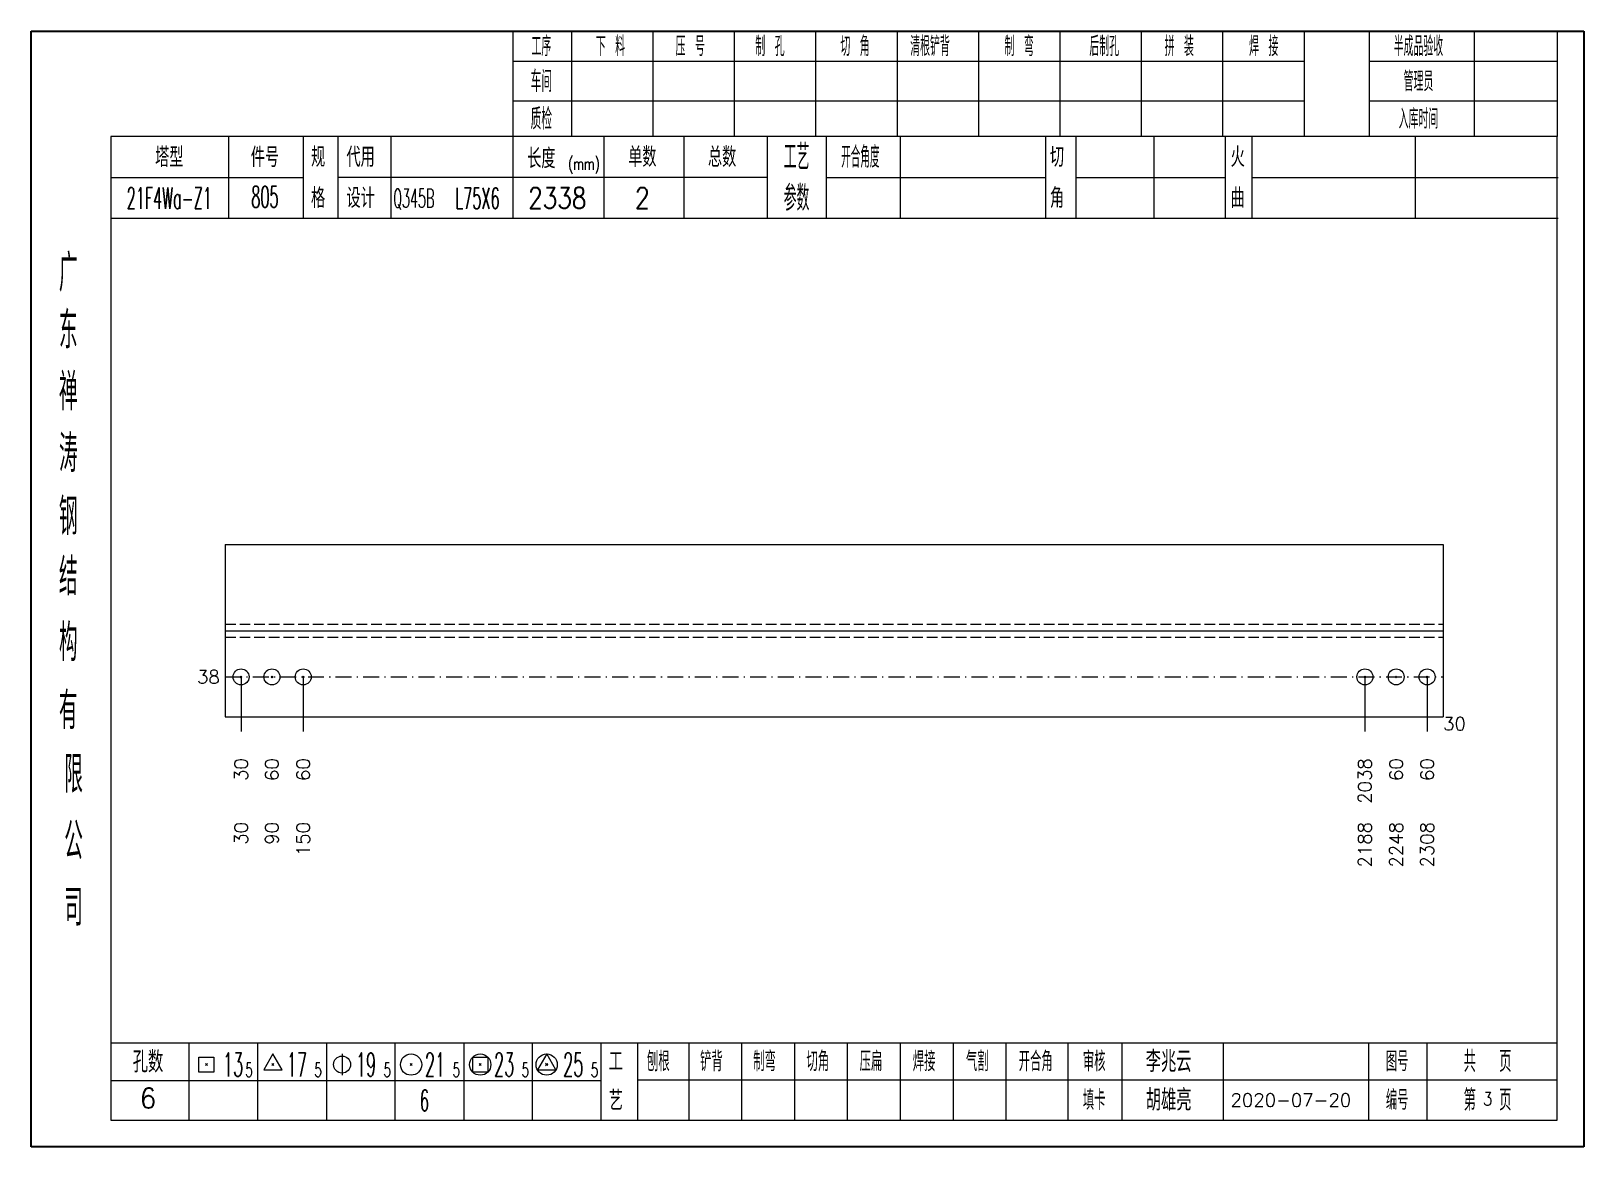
# Model space of a CAD drawing. Extents: x 1310 to 15542, y -76 to 8381.
# Drawn here: x 2140.7 to 2432.8, y 933.9 to 1143.8 of the extents above; entities that cross this region are included whole.
import ezdxf
from ezdxf.enums import TextEntityAlignment as Align

# ---------------------------------------------------------------- set-up
doc = ezdxf.new("R2010")
doc.units = 0
doc.header["$MEASUREMENT"] = 0
doc.linetypes.add('一点画线', pattern=[5.2, 3, -1, 0.2, -1])
doc.linetypes.add('虚线', pattern=[2.75, 2, -0.75])
doc.layers.get('0').update_dxf_attribs({"linetype": 'CONTINUOUS', "lineweight": 25})
for name, color, linetype, lineweight in [('1', 7, 'CONTINUOUS', 25), ('4', 7, 'CONTINUOUS', 25), ('5', 7, 'CONTINUOUS', 25)]:
    doc.layers.add(name, color=color, linetype=linetype, lineweight=lineweight)
doc.styles.get("Standard").update_dxf_attribs({"font": 'simplex.shx', "width": 0.7, "height": 3, "bigfont": 'gbhzfs.shx'})

# ---------------------------------------------------------------- blocks, each defined once
blk = doc.blocks.new('孔21.5')
at = {"layer": '5', "color": 7, "linetype": 'Continuous', "lineweight": 13}
for p, q in [((-0.1, -0.1), (0.1, 0.1)), ((0.1, -0.1), (-0.1, 0.1))]:
    blk.add_line(p, q, dxfattribs=at)
blk.add_circle((0, 0), 1, dxfattribs=at)
blk = doc.blocks.new('CTJGK')
at = {"color": 6, "linetype": 'Continuous'}
for p, q in [((0, 209.97), (292.13, 209.97)), ((0, 0), (0, 209.97)), ((292.13, 209.97), (292.13, 0)), ((292.13, 0), (0, 0))]:
    blk.add_line(p, q, dxfattribs=at)

msp = doc.modelspace()

# ---------------------------------------------------------------- linework, layer by layer
at = {"color": 7, "linetype": 'Continuous', "lineweight": 18}
for p, q in [((2177.182, 1047.204), (2177.182, 1014.804)), ((2177.182, 1047.204), (2406.312, 1047.204)), ((2406.312, 1047.204), (2406.312, 1014.804)), ((2177.182, 1031.004), (2406.312, 1031.004))]:
    msp.add_line(p, q, dxfattribs=at)
at = {"color": 1, "linetype": '虚线', "lineweight": 18}
for p, q in [((2177.182, 1032.204), (2406.312, 1032.204)), ((2177.182, 1029.804), (2406.312, 1029.804))]:
    msp.add_line(p, q, dxfattribs=at)
at = {"color": 3, "linetype": '一点画线', "lineweight": 13}
msp.add_line((2177.182, 1022.304), (2406.312, 1022.304), dxfattribs=at)
at = {"color": 7, "linetype": 'Continuous', "lineweight": 13}
for p, q in [((2180.182, 1022.304), (2180.182, 1012.004)), ((2191.882, 1022.304), (2191.882, 1012.004)), ((2391.611, 1022.304), (2391.611, 1012.004)), ((2403.312, 1022.304), (2403.312, 1012.004))]:
    msp.add_line(p, q, dxfattribs=at)
at = {"layer": '1', "color": 7, "linetype": 'Continuous', "lineweight": 18}
msp.add_line((2177.182, 1014.804), (2406.312, 1014.804), dxfattribs=at)
at = {"layer": '4', "color": 1, "linetype": 'Continuous', "lineweight": 18}
for p, q in [((2140.682, 1143.831), (2140.682, 933.861)), ((2432.812, 1143.831), (2140.682, 1143.831)), ((2231.312, 1143.831), (2231.312, 1123.991)), ((2242.342, 1143.831), (2242.342, 1123.971)), ((2257.652, 1143.831), (2257.652, 1123.971)), ((2272.972, 1143.831), (2272.972, 1123.971)), ((2288.282, 1143.831), (2288.282, 1123.971)), ((2303.592, 1143.831), (2303.592, 1123.971)), ((2318.902, 1143.831), (2318.902, 1123.971)), ((2334.222, 1143.831), (2334.222, 1123.971)), ((2349.532, 1143.831), (2349.532, 1123.971)), ((2364.842, 1143.831), (2364.842, 1123.971)), ((2380.152, 1143.831), (2380.152, 1123.991)), ((2380.152, 1143.831), (2380.152, 1123.971)), ((2392.432, 1143.831), (2392.432, 1123.971)), ((2412.182, 1143.831), (2412.182, 1123.971)), ((2427.762, 1143.831), (2427.762, 1123.971)), ((2432.812, 1114.031), (2432.812, 1143.831)), ((2380.152, 1138.101), (2231.312, 1138.101)), ((2427.762, 1138.101), (2392.432, 1138.101)), ((2380.152, 1130.621), (2231.312, 1130.621)), ((2427.762, 1130.621), (2392.432, 1130.621)), ((2155.692, 1123.971), (2155.692, 938.911)), ((2427.762, 1123.971), (2155.692, 1123.971)), ((2177.812, 1123.981), (2177.812, 1108.561)), ((2191.962, 1108.561), (2191.962, 1123.971)), ((2198.462, 1108.561), (2198.462, 1123.971)), ((2208.332, 1123.971), (2208.332, 1108.561)), ((2231.312, 1123.991), (2231.312, 1108.561)), ((2248.432, 1123.971), (2248.432, 1108.561)), ((2263.482, 1123.971), (2263.482, 1108.561)), ((2279.182, 1123.971), (2279.182, 1108.561)), ((2290.242, 1123.971), (2290.242, 1108.561)), ((2304.192, 1123.971), (2304.192, 1108.561)), ((2331.492, 1123.971), (2331.492, 1108.561)), ((2337.252, 1123.971), (2337.252, 1108.561)), ((2351.872, 1123.971), (2351.872, 1108.561)), ((2365.332, 1123.971), (2365.332, 1108.561)), ((2370.322, 1123.971), (2370.322, 1108.561)), ((2401.062, 1123.971), (2401.062, 1108.561)), ((2427.762, 938.911), (2427.762, 1123.971)), ((2191.962, 1116.211), (2155.692, 1116.211)), ((2279.182, 1116.261), (2198.462, 1116.261)), ((2290.242, 1116.261), (2331.492, 1116.261)), ((2337.252, 1116.261), (2365.332, 1116.261)), ((2370.322, 1116.261), (2427.942, 1116.261)), ((2432.812, 933.861), (2432.812, 1114.031)), ((2427.942, 1108.561), (2155.692, 1108.561)), ((2155.692, 953.441), (2427.762, 953.441)), ((2170.382, 953.441), (2170.382, 938.911)), ((2183.312, 938.911), (2183.312, 953.441)), ((2196.242, 953.441), (2196.242, 938.911)), ((2209.162, 938.911), (2209.162, 953.441)), ((2222.092, 953.441), (2222.092, 938.911)), ((2235.022, 938.911), (2235.022, 953.441)), ((2247.942, 938.911), (2247.942, 953.441)), ((2254.812, 938.911), (2254.812, 953.441)), ((2264.472, 938.911), (2264.472, 953.441)), ((2274.412, 938.911), (2274.412, 953.441)), ((2284.352, 938.911), (2284.352, 953.441)), ((2294.302, 938.911), (2294.302, 953.441)), ((2304.242, 938.911), (2304.242, 953.441)), ((2314.182, 938.911), (2314.182, 953.441)), ((2324.132, 938.911), (2324.132, 953.441)), ((2335.772, 938.911), (2335.772, 953.441)), ((2345.922, 938.911), (2345.922, 953.441)), ((2364.982, 938.911), (2364.982, 953.441)), ((2392.362, 938.911), (2392.362, 953.441)), ((2403.322, 938.911), (2403.322, 953.441)), ((2247.942, 946.311), (2155.692, 946.311)), ((2254.772, 946.471), (2427.762, 946.471)), ((2155.692, 938.911), (2427.762, 938.911)), ((2140.682, 933.861), (2432.812, 933.861))]:
    msp.add_line(p, q, dxfattribs=at)
at = {"layer": '4', "color": 7, "linetype": 'Continuous', "lineweight": 13}
for p, q in [((2172.268, 947.947), (2172.268, 950.775)), ((2172.268, 950.775), (2175.096, 950.775)), ((2173.482, 949.161), (2173.882, 949.561)), ((2173.882, 949.161), (2173.482, 949.561)), ((2175.096, 950.775), (2175.096, 947.947)), ((2186.182, 951.361), (2184.45, 948.361)), ((2185.982, 949.161), (2186.382, 949.561)), ((2186.382, 949.161), (2185.982, 949.561)), ((2187.914, 948.361), (2186.182, 951.361)), ((2199.182, 951.361), (2199.182, 947.361)), ((2211.982, 949.161), (2212.382, 949.561)), ((2212.382, 949.161), (2211.982, 949.561)), ((2223.768, 947.947), (2223.768, 950.775)), ((2223.768, 950.775), (2226.596, 950.775)), ((2224.982, 949.161), (2225.382, 949.561)), ((2225.382, 949.161), (2224.982, 949.561)), ((2226.596, 950.775), (2226.596, 947.947)), ((2237.682, 951.361), (2235.95, 948.361)), ((2237.482, 949.161), (2237.882, 949.561)), ((2237.882, 949.161), (2237.482, 949.561)), ((2239.414, 948.361), (2237.682, 951.361)), ((2175.096, 947.947), (2172.268, 947.947)), ((2184.45, 948.361), (2187.914, 948.361)), ((2226.596, 947.947), (2223.768, 947.947)), ((2235.95, 948.361), (2239.414, 948.361))]:
    msp.add_line(p, q, dxfattribs=at)
for centre, radius in [((2199.182, 949.361), 1.6), ((2212.182, 949.361), 2), ((2225.182, 949.361), 2), ((2237.682, 949.361), 2)]:
    msp.add_circle(centre, radius, dxfattribs=at)

# ---------------------------------------------------------------- block references
at = {"color": 0, "linetype": 'Continuous'}
msp.add_blockref('CTJGK', (2140.682, 933.861), dxfattribs=at)
at = {"layer": '1', "color": 8, "linetype": 'Continuous', "lineweight": 9, "xscale": 1.5, "yscale": 1.5, "zscale": 1.5}
for p in [(2180.182, 1022.304), (2186.002, 1022.304), (2191.882, 1022.304), (2391.611, 1022.304), (2397.491, 1022.304), (2403.312, 1022.304)]:
    msp.add_blockref('孔21.5', p, dxfattribs=at)

# ---------------------------------------------------------------- texts
at = {"color": 7, "linetype": 'Continuous', "lineweight": 13}
msp.add_text('38', height=2.5, dxfattribs=at).set_placement((2176.182, 1022.304), align=Align.MIDDLE_RIGHT)
at = {"layer": '1', "color": 7, "linetype": 'Continuous', "lineweight": 13}
msp.add_text('30', height=2.5, dxfattribs=at).set_placement((2406.312, 1013.504), align=Align.MIDDLE_LEFT)
at = {"layer": '1', "color": 8, "linetype": 'Continuous', "lineweight": 9}
for s, p in [('30', (2180.182, 1007.004)), ('60', (2186.002, 1007.004)), ('60', (2191.882, 1007.004)), ('2038', (2391.611, 1007.004)), ('60', (2397.491, 1007.004)), ('60', (2403.312, 1007.004))]:
    msp.add_text(s, height=2.5, rotation=90, dxfattribs=at).set_placement(p, align=Align.MIDDLE_RIGHT)
at = {"layer": '1', "color": 7, "linetype": 'Continuous', "lineweight": 13}
for s, p in [('30', (2180.182, 995.004)), ('90', (2186.002, 995.004)), ('150', (2191.882, 995.004)), ('2188', (2391.611, 995.004)), ('2248', (2397.491, 995.004)), ('2308', (2403.312, 995.004))]:
    msp.add_text(s, height=2.5, rotation=90, dxfattribs=at).set_placement(p, align=Align.MIDDLE_RIGHT)
at = {"layer": '4', "color": 1, "linetype": 'Continuous', "lineweight": 25}
for s, height, width, p in [('工序', 3.7, 0.7, (2236.682, 1140.961)), ('下 料', 3.7, 0.7, (2249.682, 1140.961)), ('压 号', 3.7, 0.7, (2264.682, 1140.961)), ('制 孔', 3.7, 0.7, (2279.682, 1140.961)), ('切 角', 3.7, 0.7, (2295.682, 1140.961)), ('清根铲背 ', 3.7, 0.7, (2310.682, 1140.961)), (' 制 弯', 3.7, 0.7, (2325.682, 1140.961)), (' 后制孔', 3.7, 0.7, (2341.682, 1140.961)), ('拼 装', 3.7, 0.7, (2356.682, 1140.961)), (' 焊 接', 3.7, 0.7, (2371.682, 1140.961)), ('半成品验收', 3.7, 0.7, (2401.682, 1140.961)), ('车间', 4, 0.7, (2236.682, 1134.361)), ('管理员', 3.7, 0.7, (2401.682, 1134.361)), ('质检', 4, 0.7, (2236.682, 1127.301)), ('入库时间', 3.7, 0.7, (2401.682, 1127.301)), ('工艺', 4.8, 0.7, (2284.682, 1120.121)), ('开合角度', 4, 0.6, (2296.682, 1120.121)), ('(mm)', 2.24, 0.7, (2244.682, 1118.861)), ('21F4Wa-Z1', 4, 0.5, (2166.682, 1112.381)), ('805', 4, 0.5, (2184.682, 1112.631)), ('Q345B', 3.5, 0.5, (2212.682, 1112.361)), ('L75X6', 4, 0.5, (2224.682, 1112.361)), ('2338', 4, 0.8, (2239.682, 1112.411)), ('2', 4, 0.8, (2255.682, 1112.411)), ('参数', 4.8, 0.7, (2284.682, 1112.411)), ('广', 6.96, 0.7, (2147.682, 1098.331)), ('东', 6.96, 0.7, (2147.682, 1087.541)), ('禅', 6.96, 0.7, (2147.682, 1075.951)), ('涛', 6.96, 0.7, (2147.682, 1064.351)), ('钢', 6.96, 0.7, (2147.682, 1052.461)), ('结', 6.96, 0.7, (2147.682, 1041.151)), ('构', 6.96, 0.7, (2147.682, 1028.771)), ('有', 6.96, 0.7, (2147.682, 1015.961)), ('限', 6.96, 0.7, (2148.682, 1003.961)), ('公', 6.96, 0.7, (2148.682, 991.421)), ('司', 6.96, 0.7, (2148.682, 978.941)), ('13', 4.47, 0.5, (2178.682, 949.361)), ('5', 2.68, 0.6, (2181.682, 948.361)), ('17', 4.47, 0.5, (2190.682, 949.361)), ('5', 2.68, 0.6, (2194.682, 948.361)), ('19', 4.47, 0.5, (2203.682, 949.361)), ('5', 2.68, 0.6, (2207.682, 948.361)), ('21', 4.47, 0.5, (2216.682, 949.361)), ('5', 2.68, 0.6, (2220.682, 948.361)), ('23', 4.47, 0.5, (2229.682, 949.361)), ('5', 2.68, 0.6, (2233.682, 948.361)), ('25', 4.47, 0.5, (2242.682, 949.361)), ('5', 2.68, 0.6, (2246.682, 948.361)), ('刨根', 3.7, 0.8, (2258.682, 949.961)), ('铲背', 3.7, 0.8, (2268.682, 949.961)), ('制弯', 3.7, 0.8, (2278.682, 949.961)), ('切角', 3.7, 0.8, (2288.682, 949.961)), ('压扁', 3.7, 0.8, (2298.682, 949.961)), ('焊接', 3.7, 0.8, (2308.682, 949.961)), ('气割', 3.7, 0.8, (2318.682, 949.961)), ('开合角', 3.7, 0.8, (2329.682, 949.961)), ('审核', 3.7, 0.8, (2340.682, 949.961)), ('图号', 3.7, 0.8, (2397.682, 949.961)), ('共  页', 4, 0.8, (2414.682, 949.961)), ('6', 4, 0.5, (2214.682, 942.611)), ('填卡', 3.7, 0.8, (2340.682, 942.691)), ('编号', 3.7, 0.8, (2397.682, 942.691)), ('第  页', 4, 0.8, (2414.682, 942.691))]:
    msp.add_text(s, height=height, dxfattribs=dict(at, width=width)).set_placement(p, align=Align.MIDDLE_CENTER)
for s, height, p in [('塔型', 3.7, (2166.682, 1120.091)), ('件号', 3.7, (2184.682, 1120.091)), ('规', 3.7, (2194.682, 1120.121)), ('代用', 3.7, (2202.682, 1120.121)), ('长度', 3.7, (2236.682, 1119.861)), ('单数', 3.7, (2255.682, 1120.121)), ('总数', 3.7, (2270.682, 1120.121)), ('切', 3.7, (2333.682, 1120.121)), ('火', 3.7, (2367.682, 1120.121)), ('格', 3.7, (2194.682, 1112.411)), ('设计', 3.7, (2202.682, 1112.411)), ('角', 3.7, (2333.682, 1112.411)), ('曲', 3.7, (2367.682, 1112.411)), ('李兆云', 4, (2354.682, 949.961)), ('孔数', 4, (2162.682, 949.881)), ('工', 3.7, (2250.682, 949.961)), ('6', 3.7, (2162.682, 943.051)), ('艺', 3.7, (2250.682, 942.611)), ('胡雄亮', 4, (2354.682, 942.691)), ('2020-07-20', 2.5, (2377.682, 942.691))]:
    msp.add_text(s, height=height, dxfattribs=at).set_placement(p, align=Align.MIDDLE_CENTER)
at = {"layer": '4', "color": 6, "linetype": 'Continuous', "lineweight": 25, "width": 0.8}
msp.add_text('3', height=2.5, dxfattribs=at).set_placement((2414.707, 942.919), align=Align.MIDDLE_CENTER)

doc.saveas('drawing.dxf')
